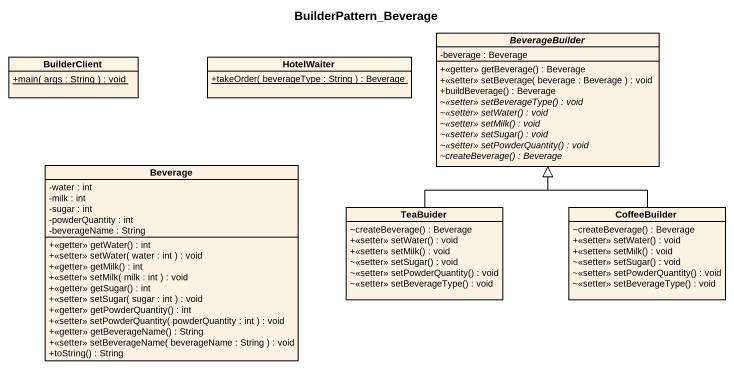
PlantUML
@startuml
title BuilderPattern_Beverage
hide circle
hide empty members
skinparam classAttributeIconSize 0
class BuilderClient {
  {static} +main( args : String ) : void
}
class HotelWaiter {
  {static} +takeOrder( beverageType : String ) : Beverage
}
abstract class BeverageBuilder {
  -beverage : Beverage
  +<<getter>> getBeverage() : Beverage
  +<<setter>> setBeverage( beverage : Beverage ) : void
  +buildBeverage() : Beverage
  {abstract} ~<<setter>> setBeverageType() : void
  {abstract} ~<<setter>> setWater() : void
  {abstract} ~<<setter>> setMilk() : void
  {abstract} ~<<setter>> setSugar() : void
  {abstract} ~<<setter>> setPowderQuantity() : void
  {abstract} ~createBeverage() : Beverage
}
class Beverage {
  -water : int
  -milk : int
  -sugar : int
  -powderQuantity : int
  -beverageName : String
  +<<getter>> getWater() : int
  +<<setter>> setWater( water : int ) : void
  +<<getter>> getMilk() : int
  +<<setter>> setMilk( milk : int ) : void
  +<<getter>> getSugar() : int
  +<<setter>> setSugar( sugar : int ) : void
  +<<getter>> getPowderQuantity() : int
  +<<setter>> setPowderQuantity( powderQuantity : int ) : void
  +<<getter>> getBeverageName() : String
  +<<setter>> setBeverageName( beverageName : String ) : void
  +toString() : String
}
class TeaBuider {
  ~createBeverage() : Beverage
  +<<setter>> setWater() : void
  +<<setter>> setMilk() : void
  ~<<setter>> setSugar() : void
  ~<<setter>> setPowderQuantity() : void
  ~<<setter>> setBeverageType() : void
}
class CoffeeBuilder {
  ~createBeverage() : Beverage
  +<<setter>> setWater() : void
  +<<setter>> setMilk() : void
  ~<<setter>> setSugar() : void
  ~<<setter>> setPowderQuantity() : void
  ~<<setter>> setBeverageType() : void
}
TeaBuider -up-|> BeverageBuilder
CoffeeBuilder -up-|> BeverageBuilder
@enduml
